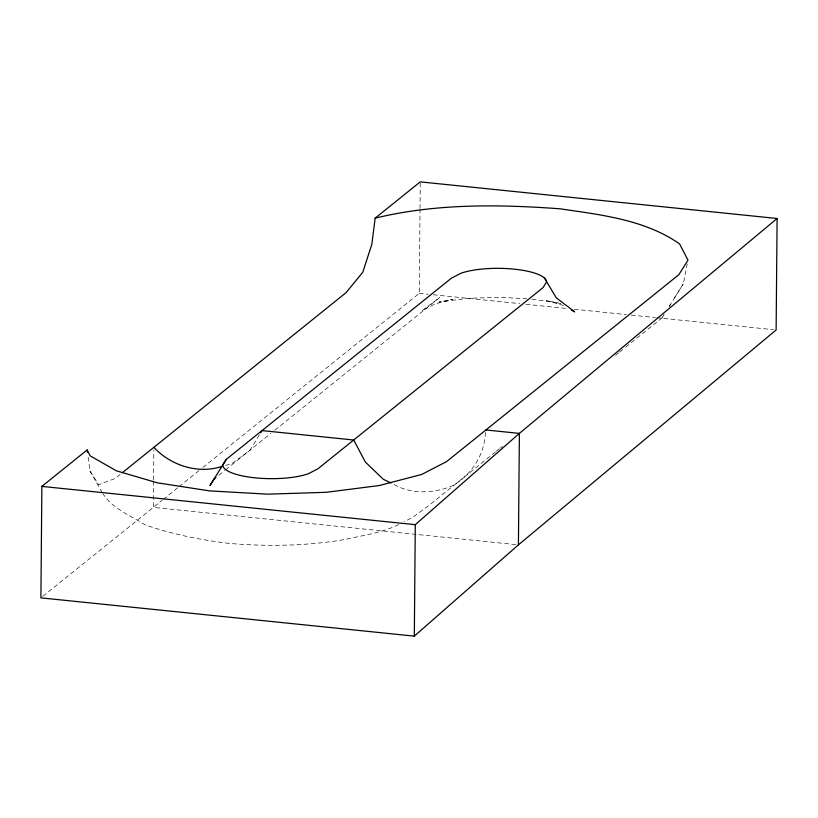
<?xml version="1.0" encoding="UTF-8"?>
<svg xmlns="http://www.w3.org/2000/svg" width="818" height="818" viewBox="0 0 818 818"><rect width="100%" height="100%" fill="white"/><g stroke="black" fill="none" stroke-linecap="round" stroke-linejoin="round"><path stroke-width="0.61" stroke-dasharray="4.09 3.07" d="M202.915 467.467L419.286 293.335L420.023 209.725M420.033 208.457L420.248 183.13M153.549 481.117L153.293 507.405L515.882 544.604M153.569 479.869L153.866 449.818M485.473 432.395C484.522 455.145 471.321 475.473 451.393 486.291C432.344 493.673 410.022 494.44 392.17 483.489M669.236 306.341L683.367 283.764L687.243 263.907M259.357 434.941L250.022 450.166L231.78 463.734L224.735 465.606M662.11 317.813L664.052 314.685L662.11 317.813L624.41 348.161M674.431 297.987L683.367 283.764M669.247 306.464L670.545 304.398M120.195 474.43L115.246 478.418L98.722 484.747L90.021 471.117L87.823 454.941M42.894 596.261L162.23 500.217M163.222 499.42L178.109 487.436M179.101 486.638L198.948 470.667M218.835 475.268L224.684 470.565M225.656 469.777L270.881 433.387M274.848 430.186L439.695 297.527L421.935 310.697L434.9 303.989L452.763 299.327L439.01 302.036L468.039 298.314L500.054 297.302L526.823 298.805M495.432 451.955L430.779 504L413.018 517.17L404.204 521.731M496.424 451.158L499.399 448.765M500.391 447.967L502.375 446.372M615.473 355.349L618.459 352.947M619.451 352.149L623.418 348.959M398.693 524.583C381.781 532.958 362.415 535.453 344.102 539.645C305.891 546.035 267.005 546.669 228.457 543.316C200.226 539.931 172.393 534.215 145.461 525.013C130.86 515.759 112.526 508.745 102.915 493.755M419.286 293.335L428.182 294.245M433.254 294.766L519.614 303.631M525.964 304.286L566.598 308.458M574.216 309.235L626.281 314.582M631.363 315.104L655.484 317.589M656.762 317.711L773.583 329.705M531.925 299.091L560.524 303.509L546.342 300.462L563.694 305.554M102.291 492.712L90.021 471.117"/><path stroke-width="1.23" d="M375.135 218.181C435.473 203.437 498.53 204.265 560.115 208.815C601.138 214.878 644.625 219.541 679.584 243.887L687.969 260.175L678.848 274.684L446.659 461.556L421.751 474.44L379.358 485.514L326.331 492.303L267.834 494.164L209.623 490.892L157.373 482.824L116.207 470.739L90.154 455.82L87.137 449.961L41.871 486.393L40.9 597.866L414.317 636.138L518.418 544.87L776.129 329.971L777.1 218.498L420.258 181.862L375.135 218.181L371.842 244.296L362.773 272.241L346.137 292.588L122.179 472.835M414.317 636.138L415.288 524.665L519.389 433.397L777.1 218.498M518.418 544.87L519.389 433.397L485.923 429.961M260.697 432.773L262.026 430.595L353.693 440.012L365.329 462.006L383.315 479.297L391.065 482.968M226.279 459.368L222.813 464.88A47.587 13.2 0.5 0 0 255.032 477.824A47.587 13.2 0.5 0 0 308.478 473.673L317.946 468.775L543.04 287.619L546.506 282.108A47.587 13.2 0.5 0 0 514.297 269.163A47.587 13.2 0.5 0 0 460.841 273.314L451.372 278.202L226.279 459.368L209.991 485.514L213.958 479.195L215.911 477.62M222.394 466.229C198.702 474.501 170.563 465.565 153.886 447.313M41.871 486.393L415.288 524.665M571.383 309.961L574.676 311.842L556.291 297.854L544.389 277.997M87.137 449.961L87.475 452.446"/></g></svg>
